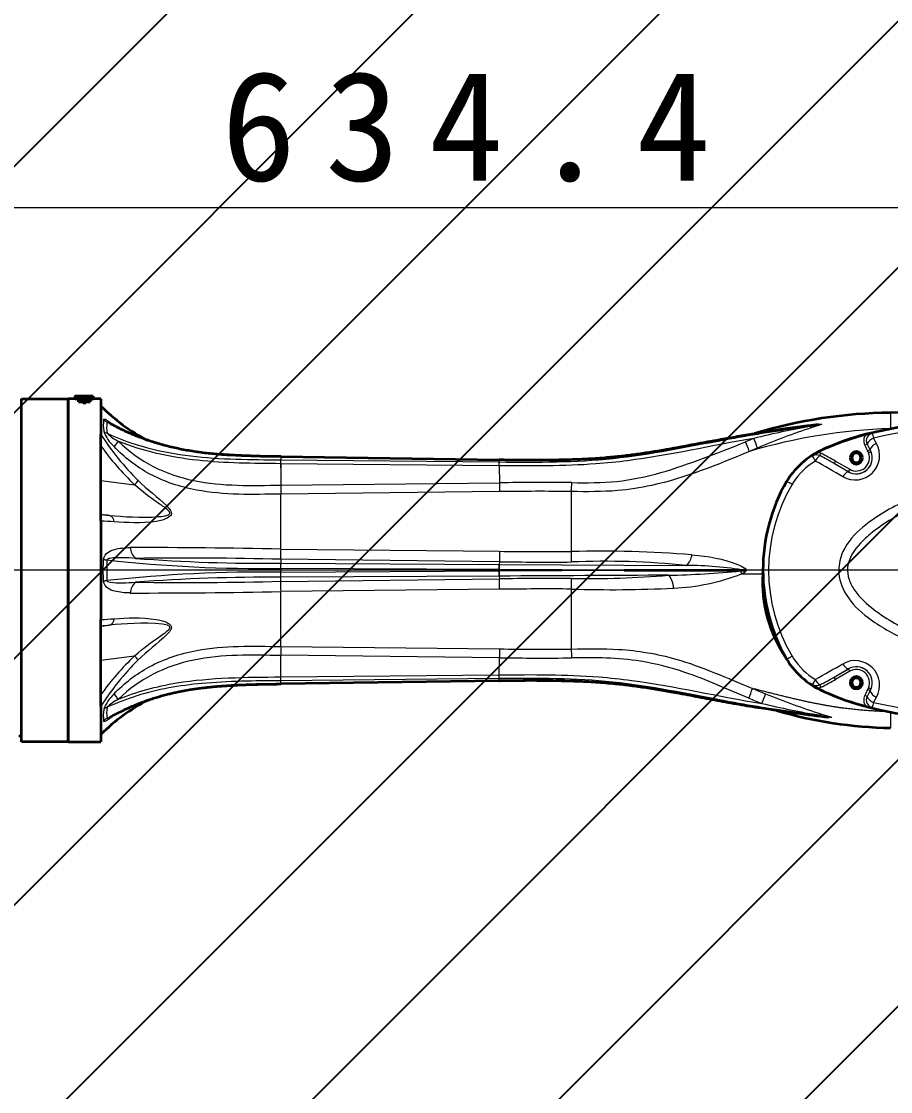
# Model space of a CAD drawing. Header units: millimetres. Extents: x 116 to 5831, y 100 to 4110.
# Drawn here: x 1590.9 to 1907.9, y 3316.3 to 3706.6 of the extents above; entities that cross this region are included whole.
import ezdxf

# ---------------------------------------------------------------- set-up
doc = ezdxf.new("R2010")
doc.units = ezdxf.units.MM
doc.header["$MEASUREMENT"] = 0
doc.layers.get('0').update_dxf_attribs({"lineweight": 18})
doc.layers.add('图层0000', color=7, linetype='Continuous', lineweight=25)
doc.layers.add('图层1', color=7, linetype='Continuous', lineweight=35)
doc.dimstyles.new('线性样式 (GB)', dxfattribs={"dimtxt": 2, "dimasz": 2, "dimexe": 1, "dimexo": 0.5, "dimgap": 0.5, "dimtad": 1, "dimdsep": 46, "dimcen": -2.127267, "dimclrd": 7, "dimclre": 7, "dimclrt": 7, "dimadec": 0, "dimazin": 0, "dimtfac": 0.7, "dimtmove": 0, "dimatfit": 1, "dimfxl": 1, "dimfrac": 2, "dimtolj": 1, "dimtzin": 0, "dimlwd": 18, "dimlwe": 18, "dimarcsym": 0})

# ---------------------------------------------------------------- blocks, each defined once
blk = doc.blocks.new('DimBlk379')
at = {"layer": '图层0000', "color": 7, "linetype": 'Continuous', "lineweight": 18}
for p, q in [((1459.03, 3354.42), (1459.03, 3658.71)), ((2093.43, 3516.43), (2093.43, 3658.71)), ((1499.03, 3638.71), (2053.43, 3638.71))]:
    blk.add_line(p, q, dxfattribs=at)
at = {"layer": '图层0000', "color": 7, "linetype": 'Continuous', "lineweight": -3}
for points in [[(1499.03, 3649.43), (1459.03, 3638.71), (1499.03, 3627.99)], [(2053.43, 3627.99), (2093.43, 3638.71), (2053.43, 3649.43)]]:
    blk.add_solid(points, dxfattribs=at)
at = {"layer": '图层0000', "color": 7, "linetype": 'Continuous', "lineweight": 18, "insert": (1758.44, 3647.82), "char_height": 40, "attachment_point": 8, "line_spacing_factor": 1.2}
blk.add_mtext('\\T1.390625;\\W1;\\FSimSun|b0|i0;634.4', dxfattribs=at)
blk = doc.blocks.new('DimBlk381')
at = {"layer": '图层0000', "color": 7, "linetype": 'Continuous', "lineweight": 18}
for p, q in [((2083.43, 3506.43), (816.68, 3506.43)), ((836.68, 3466.43), (836.68, 3384.42)), ((1449.03, 3344.42), (816.68, 3344.42)), ((836.68, 3344.42), (836.68, 3324.09))]:
    blk.add_line(p, q, dxfattribs=at)
at = {"layer": '图层0000', "color": 7, "linetype": 'Continuous', "lineweight": -3}
for points in [[(847.4, 3466.43), (836.68, 3506.43), (825.96, 3466.43)], [(825.96, 3384.42), (836.68, 3344.42), (847.4, 3384.42)]]:
    blk.add_solid(points, dxfattribs=at)
at = {"layer": '图层0000', "color": 7, "linetype": 'Continuous', "lineweight": 18, "insert": (827.58, 3396.1), "char_height": 40, "attachment_point": 8, "rotation": 90, "line_spacing_factor": 1.2}
blk.add_mtext('\\T1.484375;\\W1;\\FSimSun|b0|i0;162', dxfattribs=at)
blk = doc.blocks.new('DimBlk382')
at = {"layer": '图层0000', "color": 7, "linetype": 'Continuous', "lineweight": 18}
for p, q in [((2095.9, 3496.74), (2151.34, 3279.66)), ((1461.5, 3334.73), (1516.94, 3117.65)), ((1550.75, 3146.92), (2107.63, 3289.14))]:
    blk.add_line(p, q, dxfattribs=at)
at = {"layer": '图层0000', "color": 7, "linetype": 'Continuous', "lineweight": -3}
for points in [[(2110.29, 3278.75), (2146.39, 3299.04), (2104.98, 3299.52)], [(1548.09, 3157.31), (1511.99, 3137.03), (1553.4, 3136.54)]]:
    blk.add_solid(points, dxfattribs=at)
at = {"layer": '图层0000', "color": 7, "linetype": 'Continuous', "lineweight": 18, "insert": (1911.8, 3248.52), "char_height": 40, "attachment_point": 8, "rotation": 14.3259, "line_spacing_factor": 1.2}
blk.add_mtext('\\T1.406250;\\W1;\\FSimSun|b0|i0;654.76', dxfattribs=at)
blk = doc.blocks.new('ViewBlk16')
at = {"layer": '图层0000', "linetype": 'Continuous', "lineweight": -3}
h = blk.add_hatch(dxfattribs=at)
h.set_pattern_fill('ANSI31', color=256, scale=63.5, style=0, pattern_type=2)
h.set_pattern_definition([(45, (0, 0), (-44.9013, 44.9013), [])])
edge = h.paths.add_edge_path(flags=16)
edge.add_arc((1459.03, 2694.42), 1304.76, 355, 520)
edge.add_arc((848.23, 2916.73), 654.76, 359.30391, 520)
edge.add_arc((1459.03, 2694.42), 218.81, 7.8884, 78.4231)
edge.add_line((1675.77, 2724.45), (1675.77, 2144.68))
edge.add_arc((2106.55, 2637.77), 654.76, 228.85771, 355)
at = {"layer": '图层0000', "color": 251, "linetype": 'Continuous', "lineweight": 18}
for p, q in [((1615.06, 3569.9), (1615.06, 3568.99)), ((1907.93, 3563.86), (1907.93, 3558.08)), ((1898.47, 3552.09), (1899.34, 3552.5)), ((1902.78, 3552.71), (1901.7, 3554.63)), ((1685.58, 3547.86), (1685.58, 3547.6)), ((1685.58, 3547.6), (1685.58, 3546.68)), ((1685.59, 3547.86), (1685.59, 3547.6)), ((1765.23, 3546.41), (1685.59, 3547.6)), ((1882.09, 3548.23), (1882.49, 3549.07)), ((1899.55, 3549.94), (1900.42, 3550.41)), ((1900.8, 3549.65), (1899.87, 3549.26)), ((1685.58, 3546.68), (1765.23, 3545.93)), ((1685.58, 3543.73), (1685.58, 3545.8)), ((1685.58, 3545.29), (1685.59, 3537.46)), ((1765.23, 3544.54), (1685.58, 3545.29)), ((1765.23, 3546.68), (1765.23, 3546.41)), ((1765.23, 3546.41), (1765.23, 3545.93)), ((1765.23, 3544.54), (1765.24, 3538.33)), ((1765.24, 3546.41), (1765.24, 3546.68)), ((1887.86, 3546.24), (1887.36, 3545.38)), ((1892.51, 3542.38), (1887.36, 3545.38)), ((1887.36, 3545.38), (1892.52, 3542.4)), ((1887.86, 3546.24), (1893.02, 3543.27)), ((1893.02, 3543.27), (1892.52, 3542.4)), ((1892.52, 3542.4), (1892.51, 3542.38)), ((1619.93, 3539.21), (1632.21, 3537.64)), ((1685.59, 3537.41), (1765.24, 3538.33)), ((1765.3, 3535.1), (1685.58, 3534.17)), ((1685.58, 3514.16), (1685.58, 3534.23)), ((1791.55, 3513.25), (1791.55, 3535.14)), ((1619.93, 3526.82), (1623.08, 3526.42)), ((1685.58, 3514.15), (1765.29, 3513.34)), ((1765.29, 3513.34), (1765.24, 3509.55)), ((1791.6, 3509.45), (1791.55, 3513.25)), ((1685.6, 3510.45), (1685.58, 3508.98)), ((1685.58, 3508.98), (1765.22, 3508.55)), ((1765.24, 3509.55), (1685.6, 3510.46)), ((1765.24, 3509.55), (1765.23, 3508.55)), ((1765.23, 3508.55), (1833.42, 3508.2)), ((1685.58, 3507.11), (1685.58, 3505.75)), ((1765.22, 3504.3), (1685.58, 3503.87)), ((1765.23, 3506.67), (1685.59, 3507.11)), ((1685.59, 3505.75), (1765.23, 3506.18)), ((1765.23, 3506.67), (1765.23, 3506.18)), ((1765.23, 3504.3), (1765.24, 3503.3)), ((1810.78, 3506.43), (1765.24, 3506.67)), ((1765.24, 3506.18), (1810.78, 3506.43)), ((1685.6, 3502.4), (1685.58, 3503.87)), ((1685.6, 3502.39), (1765.24, 3503.3)), ((1765.29, 3499.51), (1765.24, 3503.3)), ((1791.55, 3499.6), (1791.59, 3503.4)), ((1765.29, 3499.51), (1685.58, 3498.7)), ((1685.58, 3478.62), (1685.58, 3498.69)), ((1791.55, 3477.72), (1791.55, 3499.6)), ((1619.93, 3486.03), (1623.08, 3486.44)), ((1685.58, 3478.69), (1765.3, 3477.77)), ((1619.93, 3473.64), (1632.21, 3475.21)), ((1685.58, 3467.55), (1685.59, 3475.39)), ((1765.24, 3474.54), (1685.59, 3475.45)), ((1765.23, 3468.3), (1765.24, 3474.54)), ((1887.36, 3467.48), (1892.51, 3470.48)), ((1887.36, 3467.48), (1892.52, 3470.46)), ((1893.02, 3469.59), (1887.86, 3466.61)), ((1892.51, 3470.48), (1892.52, 3470.46)), ((1893.02, 3469.59), (1892.52, 3470.46)), ((1685.58, 3467.55), (1765.23, 3468.3)), ((1765.23, 3466.92), (1685.58, 3466.17)), ((1685.58, 3465.25), (1685.58, 3466.17)), ((1685.58, 3464.98), (1685.58, 3465.25)), ((1685.59, 3465.25), (1765.23, 3466.43)), ((1685.59, 3464.98), (1685.59, 3465.25)), ((1765.23, 3466.43), (1765.23, 3466.92)), ((1765.23, 3466.17), (1765.23, 3466.43)), ((1765.24, 3466.17), (1765.24, 3466.43)), ((1887.86, 3466.61), (1887.36, 3467.48)), ((1882.49, 3463.78), (1882.09, 3464.63)), ((1900.42, 3462.44), (1899.55, 3462.92)), ((1899.87, 3463.6), (1900.8, 3463.21)), ((1899.34, 3460.36), (1898.47, 3460.77)), ((1901.7, 3458.23), (1902.78, 3460.15)), ((1907.93, 3454.78), (1907.93, 3454.3)), ((1907.93, 3454.3), (1907.93, 3448.97))]:
    blk.add_line(p, q, dxfattribs=at)
at = {"layer": '图层0000', "color": 7}
blk.add_arc((1459.03, 2694.42), 1304.76, 355, 160, dxfattribs=at)
at = {"layer": '图层0000', "color": 251, "linetype": 'Continuous', "lineweight": 18}
for centre, radius, start, end in [((1668.63, 3614.96), 68.87, 224.9952, 242.5965), ((1635.68, 3559.37), 14.9, 172.1846, 188.5708), ((1624.66, 3564.8), 5.06, 222.2492, 240.135), ((1635.66, 3558.48), 13.66, 171.8824, 188.8962), ((1621.61, 3557.5), 2.96, 53.5915, 79.7025), ((1945.94, 3194.65), 370.44, 100.4798, 103.7273), ((1945.52, 3026.94), 536.17, 97.1745, 97.5784), ((1878.61, 3558.62), 0.291, 88.1848, 100.2805), ((1879.78, 3559.76), 1.44, 216.2433, 246.1438), ((1969.39, 3246.67), 315.31, 91.4913, 102.3981), ((1704.5, 3610.16), 100.45, 212.6615, 225.0147), ((1634.46, 3562.11), 14.39, 200.1352, 227.369), ((1624.03, 3560.65), 4.67, 228.5571, 246.4841), ((1633.43, 3567.89), 16.1, 225.6497, 243.7738), ((1914.57, 3352.91), 205.28, 91.8533, 106.4574), ((1952.64, 3332.53), 237.55, 108.0078, 113.1219), ((1901.95, 3553.7), 3.84, 142.9361, 204.7839), ((1901.95, 3553.7), 2.88, 103.9154, 204.7839), ((1982.21, 3574.35), 82.89, 192.4383, 193.7625), ((1695.55, 3604.93), 92.41, 215.0825, 226.7355), ((1635.3, 3544.34), 12.8, 134.6361, 145.8628), ((2002.09, 3201.57), 381.2, 112.2039, 112.6866), ((1820.1, 3537.82), 38.22, 18.2191, 23.8483), ((2026.98, 3143.52), 440.61, 112.3612, 112.7758), ((1821.37, 3538.66), 39.94, 17.9927, 23.3703), ((1884.77, 3551.14), 0.0301, 171.1596, 206.337), ((1894.94, 3548.33), 8.97, 240.838, 29.2329), ((1933.69, 3568.4), 38.81, 204.8448, 208.3967), ((1903.77, 3549.98), 5.09, 113.9894, 150.3632), ((1943.39, 3574.08), 49.05, 206.1059, 208.8454), ((1904.22, 3548.88), 4.1, 110.6759, 157.9809), ((1880.87, 3545.69), 2.81, 64.3033, 122.6479), ((2056.9, 3658.88), 209.3, 211.9708, 212.5515), ((1886.31, 3543.13), 6.62, 129.6192, 151.692), ((1880.87, 3545.69), 3.75, 64.3033, 83.2016), ((1834.75, 3454.3), 105.18, 59.9871, 63.2546), ((1847.53, 3476.22), 80.81, 60.0546, 64.3597), ((1895.45, 3547.38), 5.81, 239.5891, 22.9283), ((1895.43, 3547.43), 5.81, 240, 22.4324), ((1895.43, 3547.43), 4.81, 240, 22.4324), ((1893.13, 3546.48), 7.29, 22.4334, 28.3388), ((1893.81, 3546.75), 7.56, 22.5396, 29.0124), ((1598.77, 3546.09), 86.81, 359.4732, 0.3894), ((1678.35, 3545.34), 86.88, 359.4729, 0.3884), ((1893.52, 3524.86), 25.07, 121.3295, 147.2051), ((1460.95, 2801.72), 854.6, 59.82067, 60.60022), ((1893.58, 3539.33), 3.23, 109.4322, 158.9639), ((1609.95, 3558.17), 30.29, 317.3196, 321.0029), ((1951.47, 3544.23), 266.03, 181.4581, 182.1516), ((1780.65, 2563.43), 975.01, 89.35385, 90.90547), ((2027.76, 3541.77), 262.55, 180.7516, 181.4558), ((1619.09, 3541.81), 172.59, 357.7854, 358.8618), ((1924.75, 3506.43), 61.31, 149.2939, 210.7061), ((1839.52, 3478.96), 67.17, 61.0475, 63.0304), ((1886.87, 3529.49), 16.97, 148.2065, 150.9355), ((1779.95, 2646.12), 889.1, 89.25275, 90.94419), ((1588.4, 3100.64), 427.19, 85.3433, 85.7678), ((1601.93, 3154.83), 369.99, 86.457, 87.2119), ((1622.32, 3524.07), 2.47, 0.9714, 72.1231), ((1633.32, 1000.38), 2514.33, 88.80911, 90.0612), ((1636.19, 3514.99), 5.57, 182.9272, 229.2633), ((873.93, 3523.24), 811.73, 359.09784, 359.35793), ((1783.1, 4838.43), 1325.21, 269.23003, 270.3652), ((1802.88, 3116.09), 397.32, 85.2971, 91.6339), ((1829.72, 3512.61), 5.76, 310.007, 354.7026), ((1624.37, 3527.89), 17.83, 258.8164, 262.8103), ((1679.07, 4025.96), 518.9, 263.7011, 270.7182), ((1650.55, 2122.37), 1388.52, 88.55382, 90.74247), ((1680.51, 4145.25), 636.29, 265.67813, 270.45542), ((1618.31, 3507.75), 67.27, 359.4484, 1.0488), ((1618.42, 3507.75), 67.18, 359.4485, 1.0512), ((1697.96, 3507.32), 67.27, 359.4496, 1.05), ((1697.89, 3507.32), 67.36, 359.4495, 1.048), ((1783.1, 4686.21), 1176.79, 269.13067, 270.41372), ((1803.88, 3221.14), 288.57, 84.1249, 92.4408), ((1833.32, 3377.28), 130.91, 80.4713, 89.9539), ((1679.08, 2986.14), 519.65, 89.2836, 96.2905), ((1618.27, 3505.1), 67.31, 358.9515, 0.5514), ((1618.28, 3505.1), 67.31, 358.9503, 0.5502), ((1697.92, 3505.53), 67.31, 358.9503, 0.5502), ((1697.93, 3505.53), 67.31, 358.9513, 0.5512), ((1796.19, 3881.35), 377.97, 269.3028, 274.6663), ((1820.8, 3829.58), 325.01, 271.0825, 275.7335), ((1821.97, 3500.02), 6.78, 359.2501, 42.7846), ((1825.67, 3576.59), 76.72, 272.2998, 291.3136), ((1851.63, 3520.79), 14.69, 276.4277, 282.0712), ((1846.02, 3503.17), 7.86, 14.6615, 22.6739), ((1846.8, 3519.34), 15.75, 295.4026, 295.6863), ((1859.69, 5207.49), 1702.38, 269.79355, 270.05419), ((1851.99, 3509.23), 4.39, 291.7955, 316.9965), ((1624.38, 3484.93), 17.87, 97.181, 101.1666), ((1636.2, 3497.86), 5.57, 130.7463, 177.0702), ((1680.52, 2866.53), 637.36, 89.54628, 94.31554), ((1650.68, 4883.34), 1381.38, 269.24836, 271.44833), ((868.9, 3489.55), 816.76, 0.64191, 0.90068), ((1783.1, 2326.3), 1177.13, 89.58649, 90.8691), ((1633.67, 5992.95), 2494.81, 269.93022, 271.19212), ((1783.1, 2173.43), 1326.19, 89.63507, 90.7694), ((1806.22, 3933.11), 433.76, 268.0613, 272.9764), ((1602.15, 3856.2), 368.15, 272.7683, 273.5269), ((1622.32, 3488.79), 2.47, 287.8918, 359.026), ((1588.7, 3909.95), 424.91, 274.214, 274.6407), ((1970.56, 3471.68), 285.03, 178.5933, 179.2424), ((2027.97, 3471.1), 262.75, 178.5457, 179.2502), ((1779.96, 4368.1), 890.45, 269.05712, 270.74599), ((1623.25, 3470.05), 168.47, 1.5048, 2.6091), ((1695.54, 3407.92), 92.4, 133.2638, 144.9172), ((1704.54, 3402.66), 100.5, 134.9884, 147.3392), ((1610.01, 3454.73), 30.21, 38.9863, 42.6797), ((1780.65, 4450.81), 976.39, 269.09588, 270.64658), ((1838.47, 3535.83), 69.37, 297.0186, 298.9389), ((1886.88, 3483.37), 16.99, 209.0641, 211.791), ((1893.52, 3488.01), 25.07, 212.7953, 238.6701), ((1894.94, 3464.53), 8.97, 330.7649, 119.1616), ((1460.85, 4211.22), 854.72, 299.40305, 300.18252), ((1893.59, 3473.53), 3.23, 201.048, 250.5325), ((1895.45, 3465.48), 5.81, 337.0661, 120.4136), ((1895.43, 3465.43), 5.81, 337.5678, 120), ((1895.43, 3465.43), 4.81, 337.5678, 120), ((1598.73, 3466.76), 86.85, 359.6107, 0.5267), ((1678.31, 3467.51), 86.92, 359.6117, 0.527), ((1765.27, 3466.17), 0.0406, 179.9522, 188.4772), ((1765.28, 3466.17), 0.0407, 179.9558, 188.4388), ((2052.22, 3356.96), 203.75, 147.4488, 148.0454), ((1886.31, 3469.73), 6.63, 208.3115, 230.3625), ((1834.75, 3558.56), 105.18, 296.7461, 300.0137), ((1847.53, 3536.63), 80.81, 295.6403, 299.9454), ((1634.45, 3450.74), 14.39, 132.6263, 159.8717), ((1635.29, 3468.5), 12.79, 214.1221, 225.3599), ((1685.62, 3464.98), 0.0413, 179.9624, 188.3932), ((1685.63, 3464.98), 0.0411, 179.958, 188.4401), ((1821.28, 3475.23), 38.17, 336.1629, 341.8535), ((2029.76, 3883.93), 454.49, 247.7334, 248.3774), ((1824.97, 3472.98), 39.07, 337.2267, 342.8057), ((1966.94, 3716.7), 275.89, 247.7076, 252.2155), ((1880.87, 3467.17), 2.81, 237.3529, 295.6966), ((1880.87, 3467.17), 3.75, 276.7974, 295.6966), ((1884.77, 3461.72), 0.0304, 153.7802, 188.8036), ((1933.68, 3444.46), 38.8, 151.6034, 155.1555), ((1943.38, 3438.78), 49.04, 151.1552, 153.8949), ((1893.13, 3466.38), 7.29, 331.6613, 337.5668), ((1893.81, 3466.11), 7.56, 330.9885, 337.4613), ((1904.22, 3463.98), 4.1, 202.0356, 249.3243), ((1668.61, 3397.89), 68.86, 117.3675, 134.9982), ((1633.42, 3444.97), 16.09, 116.2179, 134.3544), ((1958.55, 3705.41), 266.09, 247.3754, 248.4898), ((1951.96, 3845.34), 398.02, 256.7873, 259.8694), ((1901.95, 3459.16), 3.84, 155.2164, 217.0701), ((1901.95, 3459.16), 2.88, 155.2164, 256.0909), ((1903.77, 3462.88), 5.09, 209.6501, 246.0106), ((1981.58, 3438.68), 82.24, 166.2443, 167.5793), ((1969.4, 3766.19), 315.31, 257.6018, 268.5085), ((1635.69, 3453.47), 14.91, 171.4333, 187.8117), ((1624.03, 3452.2), 4.67, 113.5102, 131.4359), ((1635.68, 3454.36), 13.67, 171.108, 188.1137), ((1883.19, 3452.71), 1.38, 111.9366, 144.347), ((1624.66, 3448.04), 5.06, 119.8627, 137.7478), ((1621.61, 3455.36), 2.97, 280.3161, 306.3902)]:
    blk.add_arc(centre, radius, start, end, dxfattribs=at)
for points, knots in [([(1620.92, 3561.4), (1620.98, 3561.77), (1622.32, 3561.22), (1624.15, 3559.74), (1625.38, 3558.81)], [0, 0, 0, 0, 0.002901046, 0.008296556, 0.008296556, 0.008296556, 0.008296556]), ([(1685.58, 3547.6), (1675.98, 3547.74), (1659.52, 3547.92), (1638.05, 3552.52), (1626.85, 3557.73), (1622.14, 3560.41)], [0, 0, 0, 0, 0.02879505, 0.04936294, 0.06581725, 0.06581725, 0.06581725, 0.06581725]), ([(1878.62, 3558.91), (1879.72, 3559.11), (1880.98, 3559.32), (1882.53, 3559.61), (1881.95, 3559.58), (1881.65, 3559.54)], [0, 0, 0, 0, 0.003357485, 0.003823802, 0.004782608, 0.004782608, 0.004782608, 0.004782608]), ([(1879.94, 3559.34), (1880.84, 3559.5), (1882.04, 3559.71), (1883.1, 3559.74), (1881.8, 3559.22), (1880.29, 3558.79), (1879.2, 3558.44)], [0.016665708, 0.016665708, 0.016665708, 0.016665708, 0.019665923, 0.02045256, 0.021632515, 0.025172381, 0.025172381, 0.025172381, 0.025172381]), ([(1622.17, 3556.37), (1631.6, 3552.07), (1641.89, 3549.38), (1663.58, 3546.84), (1674.6, 3546.78), (1685.58, 3546.68)], [0, 0, 0, 0, 0.03301797, 0.03301797, 0.06603595, 0.06603595, 0.06603595, 0.06603595]), ([(1765.23, 3545.93), (1779.09, 3545.8), (1806.91, 3545.75), (1842.96, 3553.46), (1865.67, 3557.19), (1874.81, 3558.42)], [0, 0, 0, 0, 0.0415731, 0.0831463, 0.1108617, 0.1108617, 0.1108617, 0.1108617]), ([(1874.81, 3558.42), (1865.68, 3557.22), (1842.96, 3553.55), (1806.86, 3545.98), (1779.09, 3546.2), (1765.24, 3546.41)], [0, 0, 0, 0, 0.0277246, 0.0693114, 0.1108982, 0.1108982, 0.1108982, 0.1108982]), ([(1685.58, 3534.24), (1675.24, 3534), (1658.62, 3533.67), (1637.69, 3540.41), (1628.46, 3547.56), (1624.71, 3551.52)], [0, 0, 0, 0, 0.0310282, 0.0496455, 0.06619421, 0.06619421, 0.06619421, 0.06619421]), ([(1626.31, 3553.44), (1633.84, 3546.05), (1643.4, 3541.28), (1664.23, 3537.04), (1674.99, 3537.27), (1685.59, 3537.52)], [0, 0, 0, 0, 0.03181304, 0.03181304, 0.06362491, 0.06362491, 0.06362491, 0.06362491]), ([(1858.03, 3554.5), (1842.66, 3551.93), (1823.68, 3547.45), (1792.65, 3544.33), (1776.96, 3544.43), (1765.23, 3544.54)], [0, 0, 0, 0, 0.04693791, 0.05867239, 0.09387582, 0.09387582, 0.09387582, 0.09387582]), ([(1856.41, 3549.77), (1844.79, 3544.9), (1829.14, 3538.44), (1807, 3534.98), (1797.17, 3535.05), (1791.55, 3535.14)], [0, 0, 0, 0, 0.03795727, 0.05060969, 0.06747959, 0.06747959, 0.06747959, 0.06747959]), ([(1623.08, 3526.42), (1628.11, 3526.01), (1635.41, 3525.41), (1643.61, 3526.22), (1645.42, 3527.09), (1644.74, 3528.05), (1643.29, 3529.31), (1638.83, 3532.21), (1634.86, 3535.18), (1632.21, 3537.64)], [0, 0, 0, 0, 0.02152959, 0.02489359, 0.02657559, 0.02724839, 0.02825759, 0.03229438, 0.04305918, 0.04305918, 0.04305918, 0.04305918]), ([(1633.49, 3539.11), (1636.81, 3535.85), (1641.27, 3532.7), (1645.36, 3528.47), (1645.81, 3526.74), (1643.79, 3524.96), (1636.09, 3523.29), (1629.3, 3523.83), (1624.79, 3524.11)], [0, 0, 0, 0, 0.01394452, 0.01638481, 0.01743065, 0.01952233, 0.02510014, 0.04462247, 0.04462247, 0.04462247, 0.04462247]), ([(1913.69, 3531.85), (1908.08, 3529.19), (1899.15, 3524.28), (1890.53, 3515.06), (1888.24, 3505.59), (1891.44, 3496.38), (1900.62, 3487.78), (1908.78, 3483.34), (1913.69, 3481.01)], [0, 0, 0, 0, 0.01862281, 0.03026207, 0.03724563, 0.04655703, 0.05819629, 0.07449126, 0.07449126, 0.07449126, 0.07449126]), ([(1917.29, 3529.75), (1911.88, 3527.25), (1904.63, 3523.27), (1895.97, 3515.78), (1891.68, 3509.48), (1892.51, 3503), (1895.66, 3497.36), (1903.73, 3490.05), (1911.89, 3485.61), (1917.29, 3483.11)], [0, 0, 0, 0, 0.0177713, 0.02443553, 0.03443189, 0.03887471, 0.04331754, 0.05331389, 0.07108519, 0.07108519, 0.07108519, 0.07108519]), ([(1620.92, 3510.4), (1620.99, 3511.68), (1622.44, 3513.19), (1625.81, 3514.45), (1628.63, 3514.66), (1630.64, 3514.71)], [0, 0, 0, 0, 0.00386806, 0.00773612, 0.01547225, 0.01547225, 0.01547225, 0.01547225]), ([(1835.45, 3512.07), (1841.51, 3511.58), (1847.82, 3510.43), (1854.13, 3507.73), (1855.37, 3506.77), (1855.2, 3506.24)], [0, 0, 0, 0, 0.02174906, 0.02509507, 0.02676808, 0.02676808, 0.02676808, 0.02676808]), ([(1632.56, 3510.77), (1629.32, 3510.94), (1625.83, 3511.28), (1622.53, 3510.63), (1622.16, 3510.33), (1622.14, 3510.2)], [0, 0, 0, 0, 0.01093657, 0.01210835, 0.01249894, 0.01249894, 0.01249894, 0.01249894]), ([(1630.64, 3498.15), (1628.63, 3498.19), (1625.78, 3498.41), (1622.45, 3499.66), (1621, 3501.17), (1620.92, 3502.46)], [0, 0, 0, 0, 0.00761785, 0.01142678, 0.0152357, 0.0152357, 0.0152357, 0.0152357]), ([(1622.14, 3502.66), (1622.16, 3502.53), (1622.53, 3502.22), (1625.84, 3501.58), (1629.32, 3501.91), (1632.56, 3502.08)], [0, 0, 0, 0, 0.00039551, 0.00158205, 0.01265643, 0.01265643, 0.01265643, 0.01265643]), ([(1624.79, 3488.75), (1629.33, 3489.03), (1635.73, 3489.51), (1643.04, 3487.89), (1645.05, 3486.92), (1645.82, 3485.67), (1645.16, 3484.19), (1641.13, 3480.05), (1636.78, 3476.97), (1633.49, 3473.74)], [0, 0, 0, 0, 0.01929409, 0.02342853, 0.02549576, 0.02687391, 0.02825206, 0.03031928, 0.04410077, 0.04410077, 0.04410077, 0.04410077]), ([(1632.21, 3475.21), (1635.51, 3478.27), (1639.79, 3481.13), (1644.39, 3484.41), (1645.36, 3485.62), (1644.25, 3486.54), (1636, 3487.65), (1628.43, 3486.87), (1623.08, 3486.44)], [0, 0, 0, 0, 0.01347399, 0.01549509, 0.01684249, 0.01751619, 0.02021099, 0.04311678, 0.04311678, 0.04311678, 0.04311678]), ([(1624.71, 3461.33), (1628.46, 3465.29), (1637.69, 3472.44), (1658.6, 3479.18), (1675.29, 3478.84), (1685.58, 3478.6)], [0, 0, 0, 0, 0.01646299, 0.03498386, 0.06585109, 0.06585109, 0.06585109, 0.06585109]), ([(1791.55, 3477.72), (1797.29, 3477.84), (1810.24, 3478.09), (1832.56, 3474.35), (1848.31, 3467.12), (1857.55, 3463.34)], [0, 0, 0, 0, 0.01722078, 0.03874675, 0.06888306, 0.06888306, 0.06888306, 0.06888306]), ([(1685.59, 3475.33), (1674.94, 3475.57), (1664.23, 3475.81), (1643.4, 3471.57), (1633.84, 3466.8), (1626.31, 3459.41)], [0, 0, 0, 0, 0.03195416, 0.03195416, 0.06390966, 0.06390966, 0.06390966, 0.06390966]), ([(1856.19, 3459.8), (1848.45, 3463.03), (1835.75, 3468.85), (1814.08, 3474.49), (1800.08, 3474.65), (1791.67, 3474.48)], [0, 0, 0, 0, 0.02519597, 0.04199329, 0.06718926, 0.06718926, 0.06718926, 0.06718926]), ([(1622.14, 3452.43), (1629.2, 3456.45), (1640.41, 3461.07), (1662.19, 3464.96), (1675.96, 3465.11), (1685.58, 3465.25)], [0, 0, 0, 0, 0.02443113, 0.03664669, 0.06514968, 0.06514968, 0.06514968, 0.06514968]), ([(1685.58, 3466.17), (1675.96, 3466.08), (1662.21, 3466), (1640.44, 3463.22), (1629.23, 3459.7), (1622.17, 3456.48)], [0, 0, 0, 0, 0.02884396, 0.04120566, 0.06592905, 0.06592905, 0.06592905, 0.06592905]), ([(1626.31, 3459.41), (1633.01, 3462.15), (1640.1, 3464.12), (1660.02, 3467.4), (1672.84, 3467.43), (1685.58, 3467.55)], [0, 0, 0, 0, 0.02266492, 0.02266492, 0.06043978, 0.06043978, 0.06043978, 0.06043978]), ([(1765.23, 3468.3), (1777.33, 3468.42), (1793.5, 3468.52), (1825.55, 3465.09), (1845.11, 3460.43), (1860.99, 3457.85)], [0, 0, 0, 0, 0.03631064, 0.04841418, 0.09682836, 0.09682836, 0.09682836, 0.09682836]), ([(1874.81, 3454.43), (1865.67, 3455.65), (1842.96, 3459.39), (1806.85, 3467.11), (1779.09, 3467.05), (1765.23, 3466.92)], [0, 0, 0, 0, 0.0277248, 0.069312, 0.1108992, 0.1108992, 0.1108992, 0.1108992]), ([(1765.24, 3466.43), (1776.79, 3466.61), (1792.99, 3466.82), (1820.52, 3464.11), (1845.26, 3458.93), (1865.68, 3455.63), (1874.81, 3454.43)], [0, 0, 0, 0, 0.0346532, 0.0485145, 0.0831677, 0.1108902, 0.1108902, 0.1108902, 0.1108902]), ([(1625.39, 3454.04), (1624.15, 3453.11), (1622.32, 3451.63), (1620.98, 3451.08), (1620.92, 3451.45)], [0.007041775, 0.007041775, 0.007041775, 0.007041775, 0.012379009, 0.015235704, 0.015235704, 0.015235704, 0.015235704]), ([(1882.07, 3453.52), (1883.31, 3453.3), (1884.7, 3453.09), (1886.23, 3452.78), (1885.61, 3452.84), (1885.4, 3452.87)], [0, 0, 0, 0, 0.003834522, 0.004095966, 0.004785963, 0.004785963, 0.004785963, 0.004785963]), ([(1882.68, 3453.99), (1883.82, 3453.63), (1885.41, 3453.2), (1886.67, 3452.7), (1885.84, 3452.72), (1884.83, 3452.89), (1884.09, 3453.02)], [0, 0, 0, 0, 0.003701366, 0.004811775, 0.005552048, 0.008031374, 0.008031374, 0.008031374, 0.008031374])]:
    blk.add_open_spline(points, degree=3, knots=knots, dxfattribs=at)
for points, degree in [([(1685.58, 3545.29), (1675.38, 3545.39), (1654.96, 3545.48), (1635.3, 3549.76), (1626.31, 3553.44)], 3), ([(1791.64, 3538.39), (1797.13, 3538.3), (1808.09, 3538.29), (1824.25, 3541.68), (1839.72, 3547.24), (1849.98, 3551.16), (1855.06, 3553.28)], 3), ([(1620.92, 3502.46), (1620.75, 3505.09), (1620.75, 3507.77), (1620.92, 3510.4)], 3), ([(1622.14, 3510.2), (1621.99, 3507.7), (1621.99, 3505.16), (1622.14, 3502.66)], 3), ([(1826.94, 3504.63), (1807.13, 3504.54), (1785.98, 3504.42), (1765.23, 3504.3)], 3), ([(1907.93, 3454.78), (1898.84, 3455.2), (1889.74, 3455.59), (1879.78, 3457.59), (1868.98, 3460.44), (1857.55, 3463.34)], 5)]:
    blk.add_open_spline(points, degree=degree, dxfattribs=at)
at = {"layer": '图层1', "color": 7, "linetype": 'Continuous', "lineweight": 35}
for p, q in [((1590.93, 3568.92), (1607.93, 3568.92)), ((1590.93, 3443.92), (1590.93, 3568.92)), ((1607.93, 3443.92), (1607.93, 3568.92)), ((1607.93, 3568.92), (1607.93, 3443.92)), ((1610.58, 3568.92), (1607.93, 3568.92)), ((1610.41, 3569.83), (1610.41, 3568.92)), ((1614.79, 3569.92), (1610.58, 3569.92)), ((1610.58, 3569.9), (1615.06, 3569.9)), ((1610.58, 3568.9), (1610.58, 3569.9)), ((1610.58, 3568.9), (1611.8, 3568.9)), ((1613.34, 3568.99), (1611.8, 3568.99)), ((1611.8, 3568.99), (1611.8, 3568.8)), ((1611.8, 3568.8), (1613.34, 3568.8)), ((1611.8, 3567.8), (1611.8, 3568.8)), ((1611.8, 3567.8), (1613.34, 3567.8)), ((1614.4, 3569.25), (1613.34, 3569.25)), ((1613.34, 3569.25), (1613.34, 3568.99)), ((1613.34, 3568.8), (1613.34, 3568.46)), ((1613.34, 3568.46), (1614.4, 3568.46)), ((1613.34, 3567.46), (1613.34, 3568.46)), ((1613.34, 3567.46), (1614.4, 3567.46)), ((1614.4, 3568.99), (1614.4, 3569.25)), ((1615.95, 3568.99), (1614.4, 3568.99)), ((1614.4, 3568.46), (1614.4, 3568.8)), ((1614.4, 3568.8), (1615.95, 3568.8)), ((1614.4, 3568.46), (1614.4, 3567.46)), ((1614.4, 3567.8), (1615.95, 3567.8)), ((1615.39, 3569.86), (1616.19, 3569.82)), ((1615.39, 3569.86), (1615.39, 3568.99)), ((1615.95, 3568.8), (1615.95, 3568.99)), ((1615.95, 3568.84), (1616.19, 3568.82)), ((1615.95, 3568.8), (1615.95, 3567.8)), ((1616.19, 3569.82), (1616.19, 3568.82)), ((1617.09, 3569.89), (1617.09, 3568.89)), ((1619.93, 3568.92), (1617.09, 3568.92)), ((1619.93, 3568.92), (1619.93, 3566.26)), ((1619.93, 3566.26), (1619.93, 3555.95)), ((1619.93, 3526.49), (1619.93, 3555.94)), ((1685.59, 3547.86), (1765.23, 3546.68)), ((1619.93, 3524.38), (1619.93, 3526.49)), ((1619.93, 3524.38), (1619.93, 3488.48)), ((1810.78, 3506.43), (1854.7, 3506.43)), ((1861.3, 3505.11), (1861.3, 3505.53)), ((1619.93, 3486.36), (1619.93, 3488.48)), ((1619.93, 3456.91), (1619.93, 3486.36)), ((1765.23, 3466.17), (1685.59, 3464.98)), ((1619.93, 3456.9), (1619.93, 3446.58)), ((1590.93, 3445.92), (1590.03, 3445.92)), ((1619.93, 3446.58), (1619.93, 3443.92)), ((1607.93, 3443.92), (1590.93, 3443.92)), ((1607.93, 3443.92), (1619.93, 3443.92))]:
    blk.add_line(p, q, dxfattribs=at)
for centre, radius, start, end in [((1615.49, 3421.88), 148.04, 91.9036, 91.9666), ((1615.61, 3538.11), 31.82, 87.3262, 91.4641), ((1615.34, 3554.63), 15.28, 87.7138, 91.0635), ((1615.36, 3575.48), 5.61, 270.3029, 275.9997), ((1616.2, 3575.34), 5.52, 269.9489, 279.3226), ((1616.2, 3574.34), 5.52, 269.9448, 279.3268), ((1668.68, 3614.94), 68.87, 224.9289, 242.6029), ((1909.63, 3387.46), 176.42, 90.5537, 106.9143), ((1977.39, 650.27), 2914.43, 89.38407, 91.36577), ((1922.51, 3464.66), 94.35, 104.4949, 113.5929), ((1903.13, 3541.19), 15.41, 96.9718, 105.9672), ((1895.9, 3522.77), 30.49, 111.4683, 148.229), ((1902.33, 3511.52), 43.34, 113.9384, 119.0123), ((1886.32, 3540.08), 10.6, 118.1863, 131.1119), ((1895.43, 3547.43), 2.25, 0, 180), ((1895.43, 3547.43), 2.25, 180, 360), ((1895.43, 3547.43), 1.65, 90, 270), ((1895.43, 3547.43), 1.65, 270, 90), ((1926.6, 3506.43), 65.24, 150.2251, 209.7749), ((1854.75, 3505.74), 0.692, 70.1739, 94.5768), ((1853.97, 3504.72), 1.96, 50.8398, 58.5584), ((1909.95, 3502.09), 48.74, 176.4501, 214.1182), ((1895.9, 3490.09), 30.49, 211.7723, 248.5304), ((1895.43, 3465.43), 2.25, 0, 180), ((1895.43, 3465.43), 2.25, 180, 360), ((1895.43, 3465.43), 1.65, 90, 270), ((1895.43, 3465.43), 1.65, 270, 90), ((1886.32, 3472.78), 10.6, 228.8839, 241.8087), ((1902.31, 3501.31), 43.31, 240.9864, 246.0643), ((1922.5, 3548.17), 94.33, 246.406, 255.5067), ((1668.67, 3397.91), 68.85, 117.3604, 135.0634), ((1910.19, 3602.56), 153.6, 253.4162, 269.1567), ((1946.48, 3993.43), 543.74, 262.4255, 263.1844), ((1882.05, 3454.06), 0.545, 260.0367, 272.1569), ((1903.13, 3471.65), 15.4, 254.0392, 263.0434)]:
    blk.add_arc(centre, radius, start, end, dxfattribs=at)
for points, degree in [([(1610.58, 3569.92), (1610.58, 3569.92), (1610.58, 3569.92), (1610.58, 3569.91), (1610.58, 3569.91), (1610.58, 3569.91), (1610.58, 3569.9)], 6), ([(1884.74, 3461.71), (1896.4, 3456.55), (1921.68, 3451.78), (1947.17, 3450.14), (1959.92, 3449.56)], 3)]:
    blk.add_open_spline(points, degree=degree, dxfattribs=at)
for points, degree, knots in [([(1884.74, 3551.15), (1890.57, 3553.73), (1905.95, 3558.38), (1931.27, 3561.67), (1950.36, 3562.86), (1959.92, 3563.3)], 3, [0, 0, 0, 0, 0.01913013, 0.04782533, 0.07652053, 0.07652053, 0.07652053, 0.07652053]), ([(1685.58, 3547.86), (1673.91, 3547.92), (1652.48, 3549.48), (1632.66, 3554.75), (1623.38, 3559.88)], 2, [0, 0, 0, 0.3539507, 0.6510476, 0.9756118, 0.9756118, 0.9756118]), ([(1881.65, 3559.54), (1867.22, 3557.83), (1842.87, 3553.54), (1825.57, 3550.24), (1805.17, 3547.15), (1778.57, 3546.38), (1765.24, 3546.68)], 2, [0.0074496, 0.0074496, 0.0074496, 0.2529935, 0.4264006, 0.5517586, 0.775304, 1, 1, 1]), ([(1765.24, 3466.17), (1778.98, 3466.49), (1807.36, 3465.57), (1829.9, 3461.83), (1861.51, 3455.64), (1885.41, 3452.87)], 2, [0, 0, 0, 0.2247683, 0.464026, 0.6000684, 0.9942496, 0.9942496, 0.9942496]), ([(1623.37, 3452.97), (1629.03, 3456.09), (1643.77, 3461.58), (1657.54, 3463.71), (1668.97, 3464.65), (1680.67, 3464.92), (1685.58, 3464.98)], 2, [0.0243354, 0.0243354, 0.0243354, 0.2230032, 0.5032386, 0.645038, 0.851072, 1, 1, 1])]:
    blk.add_open_spline(points, degree=degree, knots=knots, dxfattribs=at)
for points, weights in [([(1685.59, 3547.86), (1685.59, 3547.86), (1685.58, 3547.86), (1685.58, 3547.86)], [0.911331580992, 0.911331589726, 0.911331598439, 0.911331607144]), ([(1765.24, 3546.68), (1765.24, 3546.68), (1765.23, 3546.68), (1765.23, 3546.68)], [0.911331544631, 0.911331544631, 0.911331544642, 0.911331544642]), ([(1765.23, 3466.17), (1765.23, 3466.17), (1765.24, 3466.17), (1765.24, 3466.17)], [0.911320551026, 0.911320551026, 0.911320551015, 0.911320551015]), ([(1685.58, 3464.98), (1685.58, 3464.98), (1685.59, 3464.98), (1685.59, 3464.98)], [0.911320613552, 0.911320604846, 0.911320596132, 0.911320587397])]:
    blk.add_rational_spline(points, weights, degree=3, dxfattribs=at)

msp = doc.modelspace()

# ---------------------------------------------------------------- block references
msp.add_blockref('ViewBlk16', (0, 0))

# ---------------------------------------------------------------- dimensions: what is measured, and where the dimension line sits
at = {"layer": '图层0000', "color": 7, "linetype": 'Continuous', "lineweight": -3}
dim = msp.add_linear_dim(base=(2093.427, 3638.711), p1=(1459.027, 3344.419), p2=(2093.427, 3506.431), text='\\T1.25;\\W1;\\FSimSun;<>', dimstyle='线性样式 (GB)', override={"dimscale": 1, "dimtxt": 40, "dimasz": 40, "dimexe": 20, "dimexo": 10, "dimgap": 10, "dimtad": 1, "dimtih": 0, "dimtoh": 0, "dimdec": 2, "dimlfac": 1, "dimrnd": 0, "dimzin": 8, "dimdsep": 46, "dimlunit": 2, "dimpost": '<>', "dimtxsty": 'Standard', "dimsah": 0, "dimtsz": 0, "dimcen": -42.545342, "dimdle": 0, "dimse1": 0, "dimse2": 0, "dimsd1": 0, "dimsd2": 0, "dimclrd": 7, "dimclre": 7, "dimclrt": 7, "dimaunit": 0, "dimadec": 0, "dimazin": 2, "dimtol": 0, "dimlim": 0, "dimtp": 0, "dimtm": 0, "dimtfac": 0.7, "dimtdec": 2, "dimtix": 0, "dimtofl": 1, "dimtmove": 0, "dimatfit": 1, "dimtfillclr": 0, "dimfrac": 2, "dimtzin": 0, "dimlwd": 18, "dimlwe": 18}, dxfattribs=at)
dim.commit()
dim.dimension.update_dxf_attribs({"geometry": 'DimBlk379', "text_midpoint": (1758.438, 3638.711), "dimtype": 160})
for base, p1, p2, angle, override, picture, middle in [((836.681, 3344.419), (2093.427, 3506.431), (1459.027, 3344.419), 270, {"dimscale": 1, "dimtxt": 40, "dimasz": 40, "dimexe": 20, "dimexo": 10, "dimgap": 10, "dimtad": 1, "dimtih": 0, "dimtoh": 0, "dimdec": 0, "dimlfac": 1, "dimrnd": 0, "dimzin": 8, "dimdsep": 46, "dimlunit": 2, "dimpost": '<>', "dimtxsty": 'Standard', "dimsah": 0, "dimtsz": 0, "dimcen": -42.545342, "dimdle": 0, "dimse1": 0, "dimse2": 0, "dimsd1": 0, "dimsd2": 0, "dimclrd": 7, "dimclre": 7, "dimclrt": 7, "dimaunit": 0, "dimadec": 0, "dimazin": 2, "dimtol": 0, "dimlim": 0, "dimtp": 0, "dimtm": 0, "dimtfac": 0.7, "dimtdec": 2, "dimtix": 0, "dimtofl": 1, "dimtmove": 0, "dimatfit": 1, "dimtfillclr": 0, "dimfrac": 2, "dimtzin": 0, "dimlwd": 18, "dimlwe": 18}, 'DimBlk381', (836.681, 3396.105)), ((2146.391, 3299.037), (1459.027, 3344.419), (2093.427, 3506.431), 14.32586, {"dimscale": 1, "dimtxt": 40, "dimasz": 40, "dimexe": 20, "dimexo": 10, "dimgap": 10, "dimtad": 1, "dimtih": 0, "dimtoh": 0, "dimdec": 2, "dimlfac": 1, "dimrnd": 0, "dimzin": 8, "dimdsep": 46, "dimlunit": 2, "dimpost": '<>', "dimtxsty": 'Standard', "dimsah": 0, "dimtsz": 0, "dimcen": -42.545342, "dimdle": 0, "dimse1": 0, "dimse2": 0, "dimsd1": 0, "dimsd2": 0, "dimclrd": 7, "dimclre": 7, "dimclrt": 7, "dimaunit": 0, "dimadec": 0, "dimazin": 2, "dimtol": 0, "dimlim": 0, "dimtp": 0, "dimtm": 0, "dimtfac": 0.7, "dimtdec": 2, "dimtix": 0, "dimtofl": 1, "dimtmove": 0, "dimatfit": 1, "dimtfillclr": 0, "dimfrac": 2, "dimtzin": 0, "dimlwd": 18, "dimlwe": 18}, 'DimBlk382', (1914.055, 3239.704))]:
    dim = msp.add_linear_dim(base=base, p1=p1, p2=p2, angle=angle, text='\\T1.25;\\W1;\\FSimSun;<>', dimstyle='线性样式 (GB)', override=override, dxfattribs=at)
    dim.commit()
    dim.dimension.update_dxf_attribs({"geometry": picture, "text_midpoint": middle, "dimtype": 160})

doc.saveas('drawing.dxf')
